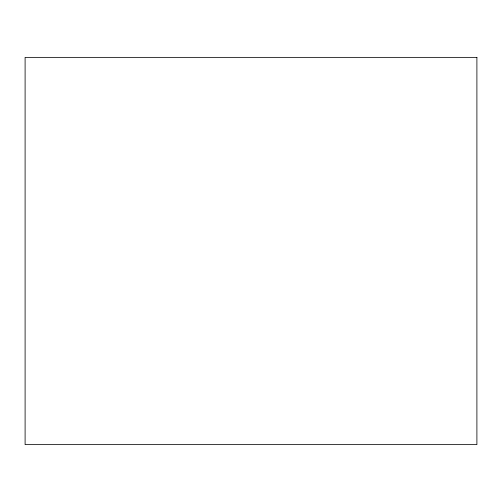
<?xml version="1.0" encoding="UTF-8"?>
<svg xmlns="http://www.w3.org/2000/svg" width="502" height="502" viewBox="0 0 502 502"><rect width="100%" height="100%" fill="white"/><g stroke="black" fill="none" stroke-linecap="round" stroke-linejoin="round"><path stroke-width="0.75" d="M476.9 57.372L25.1 57.372L25.1 444.628L476.9 444.628L476.9 57.372"/></g></svg>
